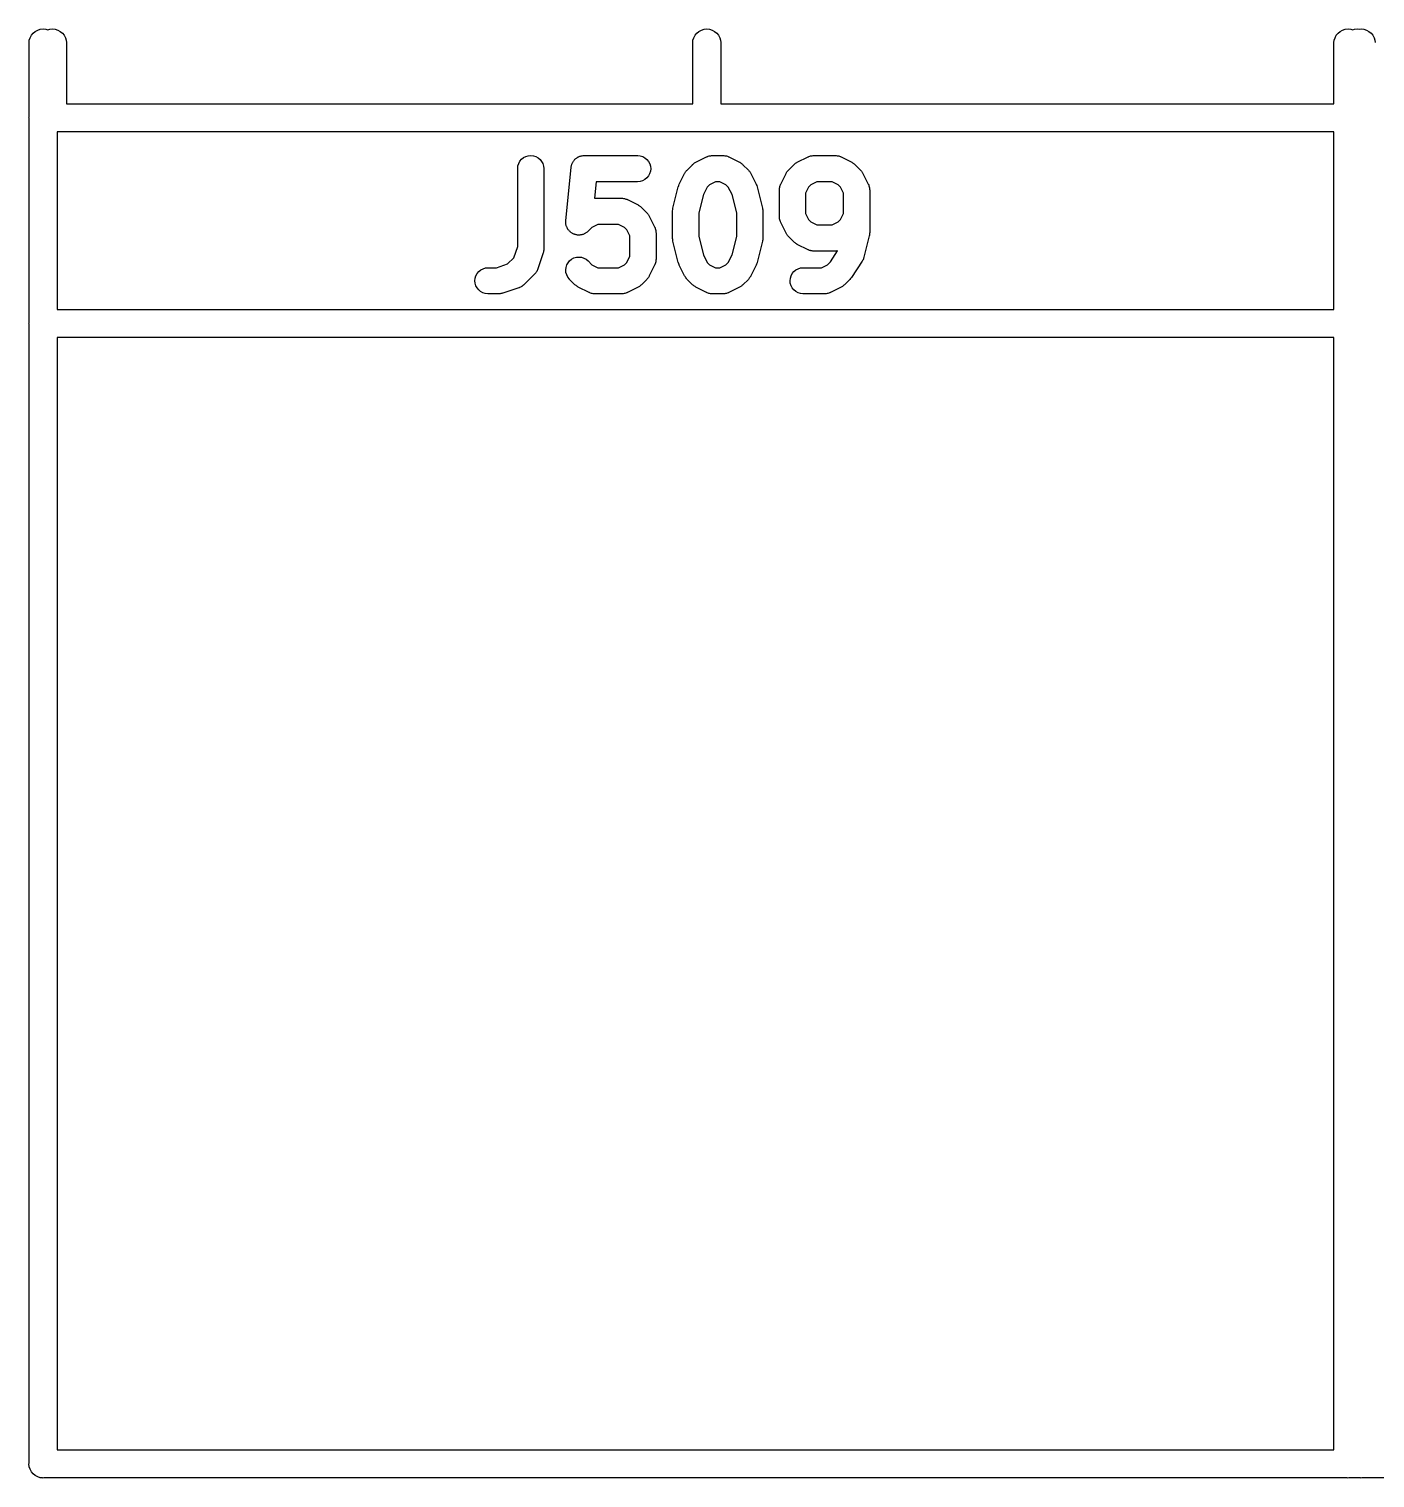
# Model space of a CAD drawing. Extents: x 1 to 169, y -122 to 5.
# Drawn here: x 73.64 to 80.84, y -6.18 to 1.58 of the extents above; entities that cross this region are included whole.
import ezdxf

# ---------------------------------------------------------------- set-up
doc = ezdxf.new("R2010")
doc.units = 0
doc.header["$MEASUREMENT"] = 0
doc.layers.add('BLACK', color=7, linetype='CONTINUOUS')

msp = doc.modelspace()

# ---------------------------------------------------------------- linework, layer by layer
at = {"layer": 'BLACK', "linetype": 'CONTINUOUS'}
for p, q in [((73.6573, 1.54187), (73.6667, 1.55329)), ((73.6667, 1.55329), (73.6781, 1.56266)), ((73.6781, 1.56266), (73.6912, 1.56962)), ((73.6912, 1.56962), (73.7053, 1.57391)), ((73.7053, 1.57391), (73.72, 1.57536)), ((73.72, 1.57536), (73.7347, 1.57391)), ((73.7347, 1.57391), (73.745, 1.57079)), ((73.745, 1.57079), (73.7553, 1.57391)), ((73.7553, 1.57391), (73.77, 1.57536)), ((73.77, 1.57536), (73.7847, 1.57391)), ((73.7847, 1.57391), (73.7988, 1.56962)), ((73.7988, 1.56962), (73.8119, 1.56266)), ((73.8119, 1.56266), (73.8233, 1.55329)), ((73.8233, 1.55329), (73.8327, 1.54187)), ((77.2073, 1.54187), (77.2167, 1.55329)), ((77.2167, 1.55329), (77.2281, 1.56266)), ((77.2281, 1.56266), (77.2412, 1.56962)), ((77.2412, 1.56962), (77.2553, 1.57391)), ((77.2553, 1.57391), (77.27, 1.57536)), ((77.27, 1.57536), (77.2847, 1.57391)), ((77.2847, 1.57391), (77.2988, 1.56962)), ((77.2988, 1.56962), (77.3119, 1.56266)), ((77.3119, 1.56266), (77.3233, 1.55329)), ((77.3233, 1.55329), (77.3327, 1.54187)), ((80.6373, 1.54187), (80.6467, 1.55329)), ((80.6467, 1.55329), (80.6581, 1.56266)), ((80.6581, 1.56266), (80.6712, 1.56962)), ((80.6712, 1.56962), (80.6853, 1.57391)), ((80.6853, 1.57391), (80.7, 1.57536)), ((80.7, 1.57536), (80.7147, 1.57391)), ((80.7147, 1.57391), (80.725, 1.57079)), ((80.725, 1.57079), (80.7353, 1.57391)), ((80.7353, 1.57391), (80.75, 1.57536)), ((80.75, 1.57536), (80.76, 1.57438)), ((80.76, 1.57438), (80.77, 1.57536)), ((80.77, 1.57536), (80.7847, 1.57391)), ((80.7847, 1.57391), (80.7988, 1.56962)), ((80.7988, 1.56962), (80.8119, 1.56266)), ((80.8119, 1.56266), (80.8233, 1.55329)), ((80.8233, 1.55329), (80.8327, 1.54187)), ((73.645, 1.50367), (73.6461, 1.5147)), ((73.645, 1.10368), (73.645, 1.50367)), ((73.6461, 1.5147), (73.6504, 1.52884)), ((73.6504, 1.52884), (73.6573, 1.54187)), ((73.8327, 1.54187), (73.8396, 1.52884)), ((73.8396, 1.52884), (73.8439, 1.5147)), ((73.8439, 1.5147), (73.845, 1.50367)), ((73.845, 1.50367), (73.845, 1.175)), ((77.195, 1.50367), (77.1961, 1.5147)), ((77.195, 1.175), (77.195, 1.50367)), ((77.1961, 1.5147), (77.2004, 1.52884)), ((77.2004, 1.52884), (77.2073, 1.54187)), ((77.3327, 1.54187), (77.3396, 1.52884)), ((77.3396, 1.52884), (77.3439, 1.5147)), ((77.3439, 1.5147), (77.345, 1.50367)), ((77.345, 1.50367), (77.345, 1.175)), ((80.625, 1.50367), (80.6261, 1.5147)), ((80.625, 1.175), (80.625, 1.50367)), ((80.6261, 1.5147), (80.6304, 1.52884)), ((80.6304, 1.52884), (80.6373, 1.54187)), ((80.8327, 1.54187), (80.8396, 1.52884)), ((80.8396, 1.52884), (80.8439, 1.5147)), ((80.8439, 1.5147), (80.845, 1.50367)), ((73.845, 1.175), (77.195, 1.175)), ((77.345, 1.175), (80.625, 1.175)), ((73.6446, 1.1), (73.645, 1.10368)), ((73.645, 1.09633), (73.6446, 1.1)), ((73.645, 0.00368), (73.645, 1.09633)), ((77.2663, 1.025), (73.795, 1.025)), ((73.795, 1.025), (73.795, 0.075)), ((77.27, 1.02464), (77.2663, 1.025)), ((77.2737, 1.025), (77.27, 1.02464)), ((80.625, 1.025), (77.2737, 1.025)), ((80.625, 0.075), (80.625, 1.025)), ((76.2601, 0.84313), (76.2642, 0.85615)), ((76.2642, 0.85615), (76.2708, 0.86812)), ((76.2708, 0.86812), (76.2796, 0.87858)), ((76.2796, 0.87858), (76.2902, 0.88714)), ((76.2902, 0.88714), (76.3023, 0.89347)), ((76.3023, 0.89347), (76.3155, 0.89733)), ((76.3155, 0.89733), (76.3291, 0.89857)), ((76.3291, 0.89857), (76.3426, 0.89714)), ((76.3426, 0.89714), (76.3557, 0.8931)), ((76.3557, 0.8931), (76.3677, 0.8866)), ((76.3677, 0.8866), (76.3782, 0.87789)), ((76.3782, 0.87789), (76.3869, 0.86731)), ((76.3869, 0.86731), (76.3933, 0.85525)), ((76.3933, 0.85525), (76.3972, 0.84217)), ((76.5476, 0.84987), (76.5488, 0.85273)), ((76.5488, 0.85273), (76.5498, 0.8557)), ((76.5498, 0.8557), (76.5515, 0.85898)), ((76.5515, 0.85898), (76.553, 0.86241)), ((76.553, 0.86241), (76.5548, 0.86497)), ((76.5548, 0.86497), (76.5563, 0.86772)), ((76.5563, 0.86772), (76.5586, 0.8706)), ((76.5586, 0.8706), (76.5607, 0.87367)), ((76.5607, 0.87367), (76.563, 0.87584)), ((76.563, 0.87584), (76.565, 0.87824)), ((76.565, 0.87824), (76.5679, 0.8806)), ((76.5679, 0.8806), (76.5705, 0.88321)), ((76.5705, 0.88321), (76.5731, 0.88491)), ((76.5731, 0.88491), (76.5755, 0.88687)), ((76.5755, 0.88687), (76.5788, 0.88862)), ((76.5788, 0.88862), (76.582, 0.89067)), ((76.582, 0.89067), (76.5849, 0.89183)), ((76.5849, 0.89183), (76.5876, 0.89329)), ((76.5876, 0.89329), (76.5912, 0.89437)), ((76.5912, 0.89437), (76.5947, 0.89576)), ((76.5947, 0.89576), (76.5977, 0.89634)), ((76.5977, 0.89634), (76.6007, 0.89724)), ((76.6007, 0.89724), (76.6044, 0.8976)), ((76.6044, 0.8976), (76.6081, 0.89829)), ((76.6081, 0.89829), (76.6112, 0.89827)), ((76.6112, 0.89827), (76.6143, 0.89857)), ((76.6143, 0.89857), (76.9, 0.89857)), ((76.9, 0.89857), (76.901, 0.89856)), ((76.901, 0.89856), (76.9146, 0.89704)), ((76.9146, 0.89704), (76.9276, 0.89291)), ((76.9276, 0.89291), (76.9395, 0.88633)), ((76.9395, 0.88633), (76.95, 0.87755)), ((76.95, 0.87755), (76.9586, 0.8669)), ((76.9586, 0.8669), (76.9649, 0.85479)), ((76.9649, 0.85479), (76.9688, 0.84169)), ((77.1941, 0.85018), (77.1971, 0.85264)), ((77.1971, 0.85264), (77.2, 0.85534)), ((77.2, 0.85534), (77.2025, 0.85689)), ((77.2025, 0.85689), (77.2047, 0.85871)), ((77.2047, 0.85871), (77.2082, 0.86051)), ((77.2082, 0.86051), (77.2116, 0.86261)), ((77.2116, 0.86261), (77.2687, 0.89118)), ((77.2687, 0.89118), (77.2696, 0.89161)), ((77.2696, 0.89161), (77.2715, 0.89232)), ((77.2715, 0.89232), (77.2733, 0.89329)), ((77.2733, 0.89329), (77.2779, 0.89467)), ((77.2779, 0.89467), (77.2824, 0.89632)), ((77.2824, 0.89632), (77.2844, 0.89664)), ((77.2844, 0.89664), (77.2864, 0.89724)), ((77.2864, 0.89724), (77.2912, 0.89771)), ((77.2912, 0.89771), (77.2959, 0.89845)), ((77.2959, 0.89845), (77.2979, 0.89837)), ((77.2979, 0.89837), (77.3, 0.89857)), ((77.3, 0.89857), (77.3571, 0.89857)), ((77.3571, 0.89857), (77.3581, 0.89856)), ((77.3581, 0.89856), (77.3602, 0.89833)), ((77.3602, 0.89833), (77.3622, 0.89839)), ((77.3622, 0.89839), (77.3669, 0.89757)), ((77.3669, 0.89757), (77.3717, 0.89704)), ((77.3717, 0.89704), (77.3737, 0.89642)), ((77.3737, 0.89642), (77.3757, 0.89607)), ((77.3757, 0.89607), (77.3802, 0.89435)), ((77.3802, 0.89435), (77.3847, 0.89291)), ((77.3847, 0.89291), (77.3865, 0.89192)), ((77.3865, 0.89192), (77.3884, 0.89118)), ((77.3884, 0.89118), (77.4456, 0.86261)), ((77.4456, 0.86261), (77.4465, 0.86217)), ((77.4465, 0.86217), (77.4498, 0.86003)), ((77.4498, 0.86003), (77.4532, 0.85817)), ((77.4532, 0.85817), (77.4555, 0.85632)), ((77.4555, 0.85632), (77.4579, 0.85473)), ((77.4579, 0.85473), (77.4607, 0.85199)), ((77.7369, 0.85018), (77.74, 0.85264)), ((77.74, 0.85264), (77.7428, 0.85534)), ((77.7428, 0.85534), (77.7453, 0.85689)), ((77.7453, 0.85689), (77.7476, 0.85871)), ((77.7476, 0.85871), (77.7511, 0.86051)), ((77.7511, 0.86051), (77.7544, 0.86261)), ((77.7544, 0.86261), (77.8116, 0.89118)), ((77.8116, 0.89118), (77.8124, 0.89161)), ((77.8124, 0.89161), (77.8144, 0.89232)), ((77.8144, 0.89232), (77.8162, 0.89329)), ((77.8162, 0.89329), (77.8208, 0.89467)), ((77.8208, 0.89467), (77.8253, 0.89632)), ((77.8253, 0.89632), (77.8273, 0.89664)), ((77.8273, 0.89664), (77.8293, 0.89724)), ((77.8293, 0.89724), (77.834, 0.89771)), ((77.834, 0.89771), (77.8387, 0.89845)), ((77.8387, 0.89845), (77.8408, 0.89837)), ((77.8408, 0.89837), (77.8429, 0.89857)), ((77.8429, 0.89857), (77.9571, 0.89857)), ((77.9571, 0.89857), (77.9581, 0.89856)), ((77.9581, 0.89856), (77.9602, 0.89833)), ((77.9602, 0.89833), (77.9622, 0.89839)), ((77.9622, 0.89839), (77.9669, 0.89757)), ((77.9669, 0.89757), (77.9717, 0.89704)), ((77.9717, 0.89704), (77.9737, 0.89642)), ((77.9737, 0.89642), (77.9757, 0.89607)), ((77.9757, 0.89607), (77.9802, 0.89435)), ((77.9802, 0.89435), (77.9847, 0.89291)), ((77.9847, 0.89291), (77.9865, 0.89192)), ((77.9865, 0.89192), (77.9884, 0.89118)), ((77.9884, 0.89118), (78.0456, 0.86261)), ((78.0456, 0.86261), (78.0465, 0.86217)), ((78.0465, 0.86217), (78.0498, 0.86003)), ((78.0498, 0.86003), (78.0532, 0.85817)), ((78.0532, 0.85817), (78.0555, 0.85632)), ((78.0555, 0.85632), (78.0579, 0.85473)), ((78.0579, 0.85473), (78.0607, 0.85199)), ((76.2586, 0.82955), (76.2601, 0.84313)), ((76.2586, 0.82857), (76.2586, 0.82955)), ((76.2586, 0.41136), (76.2586, 0.82857)), ((76.3972, 0.84217), (76.3986, 0.82857)), ((76.3986, 0.82857), (76.3986, 0.4)), ((76.5161, 0.54982), (76.5446, 0.83554)), ((76.5446, 0.83554), (76.5447, 0.83651)), ((76.5447, 0.83651), (76.5454, 0.83955)), ((76.5454, 0.83955), (76.5457, 0.84265)), ((76.5457, 0.84265), (76.5468, 0.84621)), ((76.5468, 0.84621), (76.5476, 0.84987)), ((76.9493, 0.7789), (76.9387, 0.77027)), ((76.958, 0.78943), (76.9493, 0.7789)), ((76.9645, 0.80144), (76.958, 0.78943)), ((76.9686, 0.8145), (76.9645, 0.80144)), ((76.97, 0.82808), (76.9686, 0.8145)), ((76.9688, 0.84169), (76.97, 0.82808)), ((77.1231, 0.74559), (77.1517, 0.80273)), ((77.1517, 0.80273), (77.1521, 0.8036)), ((77.1521, 0.8036), (77.1543, 0.8069)), ((77.1543, 0.8069), (77.1561, 0.81037)), ((77.1561, 0.81037), (77.158, 0.81262)), ((77.158, 0.81262), (77.1596, 0.81507)), ((77.1596, 0.81507), (77.1623, 0.81789)), ((77.1623, 0.81789), (77.1648, 0.82093)), ((77.1648, 0.82093), (77.1934, 0.8495)), ((77.1934, 0.8495), (77.1941, 0.85018)), ((77.4607, 0.85199), (77.4638, 0.8495)), ((77.4638, 0.8495), (77.4924, 0.82093)), ((77.4924, 0.82093), (77.493, 0.82023)), ((77.493, 0.82023), (77.4955, 0.81716)), ((77.4955, 0.81716), (77.4982, 0.8143)), ((77.4982, 0.8143), (77.4997, 0.81183)), ((77.4997, 0.81183), (77.5016, 0.80955)), ((77.5016, 0.80955), (77.5034, 0.80607)), ((77.5034, 0.80607), (77.5055, 0.80273)), ((77.5055, 0.80273), (77.534, 0.74559)), ((77.666, 0.74559), (77.6945, 0.80273)), ((77.6945, 0.80273), (77.695, 0.8036)), ((77.695, 0.8036), (77.6971, 0.8069)), ((77.6971, 0.8069), (77.699, 0.81037)), ((77.699, 0.81037), (77.7008, 0.81262)), ((77.7008, 0.81262), (77.7024, 0.81507)), ((77.7024, 0.81507), (77.7052, 0.81789)), ((77.7052, 0.81789), (77.7076, 0.82093)), ((77.7076, 0.82093), (77.7362, 0.8495)), ((77.7362, 0.8495), (77.7369, 0.85018)), ((78.0607, 0.85199), (78.0638, 0.8495)), ((78.0638, 0.8495), (78.0924, 0.82093)), ((78.0924, 0.82093), (78.093, 0.82023)), ((78.093, 0.82023), (78.0955, 0.81716)), ((78.0955, 0.81716), (78.0982, 0.8143)), ((78.0982, 0.8143), (78.0997, 0.81183)), ((78.0997, 0.81183), (78.1016, 0.80955)), ((78.1016, 0.80955), (78.1034, 0.80607)), ((78.1034, 0.80607), (78.1055, 0.80273)), ((78.1055, 0.80273), (78.134, 0.74559)), ((76.6776, 0.75857), (76.6688, 0.66982)), ((76.9, 0.75857), (76.6776, 0.75857)), ((76.9136, 0.7599), (76.9, 0.75857)), ((76.9267, 0.76385), (76.9136, 0.7599)), ((76.9387, 0.77027), (76.9267, 0.76385)), ((77.0892, 0.61698), (77.1178, 0.73126)), ((77.1178, 0.73126), (77.118, 0.73221)), ((77.118, 0.73221), (77.1182, 0.73251)), ((77.1182, 0.73283), (77.1206, 0.73894)), ((77.1182, 0.73251), (77.1182, 0.73283)), ((77.1206, 0.73894), (77.1228, 0.74501)), ((77.1228, 0.74501), (77.123, 0.74529)), ((77.123, 0.74529), (77.1231, 0.74559)), ((77.2718, 0.72996), (77.2518, 0.68985)), ((77.2843, 0.74247), (77.2718, 0.72996)), ((77.3165, 0.75857), (77.2843, 0.74247)), ((77.3406, 0.75857), (77.3165, 0.75857)), ((77.3728, 0.74247), (77.3406, 0.75857)), ((77.3853, 0.72996), (77.3728, 0.74247)), ((77.4054, 0.68985), (77.3853, 0.72996)), ((77.534, 0.74559), (77.5345, 0.74471)), ((77.5345, 0.74471), (77.5346, 0.74441)), ((77.5346, 0.74441), (77.5347, 0.74413)), ((77.5347, 0.74413), (77.537, 0.73793)), ((77.537, 0.73793), (77.5392, 0.73189)), ((77.5392, 0.73189), (77.5392, 0.73157)), ((77.5392, 0.73157), (77.5393, 0.73126)), ((77.5393, 0.73126), (77.5679, 0.61698)), ((77.6586, 0.71526), (77.6588, 0.71731)), ((77.6586, 0.71428), (77.6586, 0.71526)), ((77.6586, 0.57143), (77.6586, 0.71428)), ((77.6588, 0.71937), (77.6596, 0.72409)), ((77.6588, 0.71731), (77.6588, 0.71937)), ((77.6596, 0.72409), (77.6601, 0.72884)), ((77.6601, 0.72884), (77.6607, 0.7308)), ((77.6607, 0.7308), (77.6611, 0.73283)), ((77.6611, 0.73283), (77.6628, 0.73731)), ((77.6628, 0.73731), (77.6642, 0.74186)), ((77.6642, 0.74186), (77.6652, 0.74366)), ((77.6652, 0.74366), (77.666, 0.74559)), ((77.8147, 0.72996), (77.7986, 0.69776)), ((77.7986, 0.69776), (77.7986, 0.58795)), ((77.8272, 0.74247), (77.8147, 0.72996)), ((77.8594, 0.75857), (77.8272, 0.74247)), ((77.9406, 0.75857), (77.8594, 0.75857)), ((77.9728, 0.74247), (77.9406, 0.75857)), ((77.9853, 0.72996), (77.9728, 0.74247)), ((78.0014, 0.69776), (77.9853, 0.72996)), ((78.0014, 0.58795), (78.0014, 0.69776)), ((78.134, 0.74559), (78.1345, 0.74471)), ((78.1345, 0.74471), (78.1352, 0.74278)), ((78.1352, 0.74278), (78.1361, 0.74096)), ((78.1361, 0.74096), (78.1375, 0.73637)), ((78.1375, 0.73637), (78.1392, 0.73189)), ((78.1392, 0.73189), (78.1395, 0.72986)), ((78.1395, 0.72986), (78.1401, 0.72788)), ((78.1401, 0.72788), (78.1406, 0.72311)), ((78.1406, 0.72311), (78.1413, 0.71839)), ((78.1413, 0.71839), (78.1412, 0.71634)), ((78.1412, 0.71634), (78.1414, 0.71428)), ((78.1414, 0.71428), (78.1414, 0.48571)), ((76.6688, 0.66982), (76.6694, 0.6698)), ((76.6694, 0.6698), (76.6714, 0.67)), ((76.6714, 0.67), (76.8143, 0.67)), ((76.8143, 0.67), (76.8153, 0.66999)), ((76.8153, 0.66999), (76.8173, 0.66976)), ((76.8173, 0.66976), (76.8194, 0.66982)), ((76.8194, 0.66982), (76.8241, 0.669)), ((76.8241, 0.669), (76.8288, 0.66847)), ((76.8288, 0.66847), (76.8308, 0.66785)), ((76.8308, 0.66785), (76.8328, 0.6675)), ((76.8328, 0.6675), (76.8373, 0.66578)), ((76.8373, 0.66578), (76.8419, 0.66434)), ((76.8419, 0.66434), (76.8437, 0.66335)), ((76.8437, 0.66335), (76.8456, 0.66261)), ((76.8456, 0.66261), (76.9027, 0.63404)), ((76.9027, 0.63404), (76.9036, 0.6336)), ((76.9036, 0.6336), (76.9069, 0.63145)), ((76.9069, 0.63145), (76.9104, 0.6296)), ((76.9104, 0.6296), (76.9126, 0.62775)), ((76.9126, 0.62775), (76.9151, 0.62616)), ((76.9151, 0.62616), (76.9179, 0.62342)), ((76.9179, 0.62342), (76.9209, 0.62093)), ((76.9209, 0.62093), (76.9495, 0.59235)), ((77.2518, 0.68985), (77.2271, 0.59138)), ((77.43, 0.59138), (77.4054, 0.68985)), ((76.5157, 0.5431), (76.5161, 0.54644)), ((76.516, 0.53964), (76.5157, 0.5431)), ((76.5161, 0.54644), (76.5161, 0.54982)), ((76.9495, 0.59235), (76.9502, 0.59166)), ((76.9502, 0.59166), (76.9526, 0.58859)), ((76.9526, 0.58859), (76.9553, 0.58573)), ((76.9553, 0.58573), (76.9569, 0.58326)), ((76.9569, 0.58326), (76.9587, 0.58098)), ((76.9587, 0.58098), (76.9605, 0.5775)), ((76.9605, 0.5775), (76.9626, 0.57416)), ((76.9626, 0.57416), (76.9912, 0.51702)), ((77.0871, 0.60098), (77.0873, 0.60222)), ((77.0871, 0.6), (77.0871, 0.60098)), ((77.0871, 0.45714), (77.0871, 0.6)), ((77.0872, 0.60347), (77.088, 0.609)), ((77.0873, 0.60222), (77.0872, 0.60347)), ((77.088, 0.609), (77.0887, 0.61455)), ((77.0887, 0.61455), (77.089, 0.61574)), ((77.089, 0.61574), (77.0892, 0.61698)), ((77.2271, 0.59138), (77.2271, 0.46576)), ((77.43, 0.46576), (77.43, 0.59138)), ((77.5679, 0.61698), (77.5681, 0.61603)), ((77.5681, 0.61603), (77.5683, 0.61479)), ((77.5683, 0.61479), (77.5687, 0.6136)), ((77.5687, 0.6136), (77.5692, 0.60801)), ((77.5692, 0.60801), (77.57, 0.60249)), ((77.57, 0.60249), (77.5699, 0.60125)), ((77.5699, 0.60125), (77.57, 0.6)), ((77.57, 0.6), (77.57, 0.45714)), ((77.6588, 0.56938), (77.6586, 0.57143)), ((77.6587, 0.56732), (77.6588, 0.56938)), ((77.6594, 0.5626), (77.6587, 0.56732)), ((77.6599, 0.55783), (77.6594, 0.5626)), ((77.6605, 0.55586), (77.6599, 0.55783)), ((77.6608, 0.55383), (77.6605, 0.55586)), ((77.6625, 0.54934), (77.6608, 0.55383)), ((77.6639, 0.54475), (77.6625, 0.54934)), ((77.6648, 0.54294), (77.6639, 0.54475)), ((77.6655, 0.541), (77.6648, 0.54294)), ((77.7986, 0.58795), (77.8147, 0.55575)), ((77.8147, 0.55575), (77.8272, 0.54324)), ((77.8272, 0.54324), (77.8594, 0.52714)), ((77.9406, 0.52714), (77.9728, 0.54324)), ((77.9728, 0.54324), (77.9853, 0.55575)), ((77.9853, 0.55575), (78.0014, 0.58795)), ((76.516, 0.53616), (76.516, 0.53964)), ((76.5167, 0.53286), (76.516, 0.53616)), ((76.517, 0.5295), (76.5167, 0.53286)), ((76.518, 0.52616), (76.517, 0.5295)), ((76.5187, 0.52275), (76.518, 0.52616)), ((76.5199, 0.51964), (76.5187, 0.52275)), ((76.5209, 0.51641), (76.5199, 0.51964)), ((76.5225, 0.51333), (76.5209, 0.51641)), ((76.5238, 0.51011), (76.5225, 0.51333)), ((76.5257, 0.50731), (76.5238, 0.51011)), ((76.5273, 0.50432), (76.5257, 0.50731)), ((76.5295, 0.50162), (76.5273, 0.50432)), ((76.5314, 0.49872), (76.5295, 0.50162)), ((76.5338, 0.49633), (76.5314, 0.49872)), ((76.5359, 0.49371), (76.5338, 0.49633)), ((76.5385, 0.49148), (76.5359, 0.49371)), ((76.541, 0.48901), (76.5385, 0.49148)), ((76.5438, 0.48712), (76.541, 0.48901)), ((76.5464, 0.48496), (76.5438, 0.48712)), ((76.5494, 0.48329), (76.5464, 0.48496)), ((76.5523, 0.48135), (76.5494, 0.48329)), ((76.5554, 0.48004), (76.5523, 0.48135)), ((76.5584, 0.47842), (76.5554, 0.48004)), ((76.5617, 0.47738), (76.5584, 0.47842)), ((76.5649, 0.47603), (76.5617, 0.47738)), ((76.5682, 0.47535), (76.5649, 0.47603)), ((76.5714, 0.47434), (76.5682, 0.47535)), ((76.5749, 0.47396), (76.5714, 0.47434)), ((76.5783, 0.47325), (76.5749, 0.47396)), ((76.5816, 0.47323), (76.5783, 0.47325)), ((76.585, 0.47286), (76.5816, 0.47323)), ((76.5884, 0.47316), (76.585, 0.47286)), ((76.5919, 0.47313), (76.5884, 0.47316)), ((76.5952, 0.47376), (76.5919, 0.47313)), ((76.5986, 0.47405), (76.5952, 0.47376)), ((76.6019, 0.47502), (76.5986, 0.47405)), ((76.6053, 0.47567), (76.6019, 0.47502)), ((76.6085, 0.47692), (76.6053, 0.47567)), ((76.6117, 0.47786), (76.6085, 0.47692)), ((76.6148, 0.47946), (76.6117, 0.47786)), ((76.618, 0.48076), (76.6148, 0.47946)), ((76.6209, 0.4826), (76.618, 0.48076)), ((76.6238, 0.48415), (76.6209, 0.4826)), ((76.6266, 0.48632), (76.6238, 0.48415)), ((76.6295, 0.48822), (76.6266, 0.48632)), ((76.6319, 0.49057), (76.6295, 0.48822)), ((76.6345, 0.49267), (76.6319, 0.49057)), ((76.6352, 0.49336), (76.6345, 0.49267)), ((76.6557, 0.5139), (76.6352, 0.49336)), ((76.688, 0.53), (76.6557, 0.5139)), ((76.7978, 0.53), (76.688, 0.53)), ((76.83, 0.5139), (76.7978, 0.53)), ((76.8425, 0.50139), (76.83, 0.5139)), ((76.8586, 0.46919), (76.8425, 0.50139)), ((76.8586, 0.35938), (76.8586, 0.46919)), ((76.9912, 0.51702), (76.9916, 0.51614)), ((76.9916, 0.51614), (76.9923, 0.51421)), ((76.9923, 0.51421), (76.9933, 0.51239)), ((76.9933, 0.51239), (76.9947, 0.5078)), ((76.9947, 0.5078), (76.9963, 0.50332)), ((76.9963, 0.50332), (76.9966, 0.50129)), ((76.9966, 0.50129), (76.9972, 0.49931)), ((76.9972, 0.49931), (76.9977, 0.49454)), ((76.9977, 0.49454), (76.9984, 0.48982)), ((76.9984, 0.48982), (76.9984, 0.48777)), ((76.9984, 0.48777), (76.9986, 0.48571)), ((76.9986, 0.48571), (76.9986, 0.34286)), ((77.2271, 0.46576), (77.2518, 0.36729)), ((77.4054, 0.36729), (77.43, 0.46576)), ((77.666, 0.54012), (77.6655, 0.541)), ((77.6945, 0.48298), (77.666, 0.54012)), ((77.6966, 0.47965), (77.6945, 0.48298)), ((77.6984, 0.47616), (77.6966, 0.47965)), ((77.7003, 0.47388), (77.6984, 0.47616)), ((77.7018, 0.47142), (77.7003, 0.47388)), ((77.7045, 0.46856), (77.7018, 0.47142)), ((77.707, 0.46548), (77.7045, 0.46856)), ((77.7076, 0.46479), (77.707, 0.46548)), ((77.8594, 0.52714), (77.9406, 0.52714)), ((78.1393, 0.46874), (78.1108, 0.35445)), ((78.1395, 0.46997), (78.1393, 0.46874)), ((78.1399, 0.47116), (78.1395, 0.46997)), ((78.1405, 0.47671), (78.1399, 0.47116)), ((78.1413, 0.48225), (78.1405, 0.47671)), ((78.1414, 0.48474), (78.1413, 0.4835)), ((78.1413, 0.4835), (78.1413, 0.48225)), ((78.1414, 0.48571), (78.1414, 0.48474)), ((76.2388, 0.3521), (76.2586, 0.41136)), ((76.3974, 0.38834), (76.397, 0.38545)), ((76.398, 0.39118), (76.3974, 0.38834)), ((76.3981, 0.39512), (76.398, 0.39118)), ((76.3986, 0.39902), (76.3981, 0.39512)), ((76.3986, 0.4), (76.3986, 0.39902)), ((77.0873, 0.4559), (77.0871, 0.45714)), ((77.0872, 0.45465), (77.0873, 0.4559)), ((77.0879, 0.44911), (77.0872, 0.45465)), ((77.0885, 0.44355), (77.0879, 0.44911)), ((77.0888, 0.44235), (77.0885, 0.44355)), ((77.089, 0.44111), (77.0888, 0.44235)), ((77.0892, 0.44016), (77.089, 0.44111)), ((77.1178, 0.32588), (77.0892, 0.44016)), ((77.5679, 0.44016), (77.5393, 0.32588)), ((77.5681, 0.4414), (77.5679, 0.44016)), ((77.5685, 0.44259), (77.5681, 0.4414)), ((77.5691, 0.44814), (77.5685, 0.44259)), ((77.5699, 0.45368), (77.5691, 0.44814)), ((77.57, 0.45616), (77.5699, 0.45492)), ((77.5699, 0.45492), (77.5699, 0.45368)), ((77.57, 0.45714), (77.57, 0.45616)), ((77.7362, 0.43622), (77.7076, 0.46479)), ((77.7393, 0.43372), (77.7362, 0.43622)), ((77.7421, 0.43098), (77.7393, 0.43372)), ((77.7445, 0.4294), (77.7421, 0.43098)), ((77.7468, 0.42755), (77.7445, 0.4294)), ((77.7502, 0.42569), (77.7468, 0.42755)), ((77.7535, 0.42355), (77.7502, 0.42569)), ((77.7544, 0.4231), (77.7535, 0.42355)), ((77.8116, 0.39453), (77.7544, 0.4231)), ((77.8135, 0.39379), (77.8116, 0.39453)), ((77.8153, 0.3928), (77.8135, 0.39379)), ((77.8198, 0.39136), (77.8153, 0.3928)), ((77.8243, 0.38964), (77.8198, 0.39136)), ((77.8263, 0.38929), (77.8243, 0.38964)), ((77.8283, 0.38867), (77.8263, 0.38929)), ((77.8331, 0.38814), (77.8283, 0.38867)), ((77.8378, 0.38733), (77.8331, 0.38814)), ((77.9313, 0.33031), (77.97, 0.38841)), ((77.966, 0.38801), (77.9613, 0.38726)), ((77.97, 0.38841), (77.966, 0.38801)), ((76.1458, 0.29857), (76.205, 0.31833)), ((76.205, 0.31833), (76.2388, 0.3521)), ((76.395, 0.37786), (76.3664, 0.29215)), ((76.3959, 0.3817), (76.395, 0.37786)), ((76.397, 0.38545), (76.3959, 0.3817)), ((76.5172, 0.30003), (76.5213, 0.31307)), ((76.5213, 0.31307), (76.5278, 0.32506)), ((76.5278, 0.32506), (76.5366, 0.33556)), ((76.5366, 0.33556), (76.5472, 0.34415)), ((76.5472, 0.34415), (76.5593, 0.35052)), ((76.5593, 0.35052), (76.5724, 0.35443)), ((76.5724, 0.35443), (76.586, 0.35571)), ((76.586, 0.35571), (76.5996, 0.35433)), ((76.5996, 0.35433), (76.6126, 0.35034)), ((76.6126, 0.35034), (76.6247, 0.34388)), ((76.6247, 0.34388), (76.6352, 0.33521)), ((76.6352, 0.33521), (76.6557, 0.31467)), ((76.6557, 0.31467), (76.688, 0.29857)), ((76.7978, 0.29857), (76.83, 0.31467)), ((76.83, 0.31467), (76.8425, 0.32718)), ((76.8425, 0.32718), (76.8586, 0.35938)), ((76.9912, 0.31155), (76.9626, 0.25441)), ((76.9919, 0.31348), (76.9912, 0.31155)), ((76.9929, 0.31528), (76.9919, 0.31348)), ((76.9944, 0.31984), (76.9929, 0.31528)), ((76.9961, 0.32431), (76.9944, 0.31984)), ((76.9964, 0.32634), (76.9961, 0.32431)), ((76.997, 0.3283), (76.9964, 0.32634)), ((76.9976, 0.33306), (76.997, 0.3283)), ((76.9984, 0.33777), (76.9976, 0.33306)), ((76.9986, 0.34188), (76.9983, 0.33983)), ((76.9983, 0.33983), (76.9984, 0.33777)), ((76.9986, 0.34286), (76.9986, 0.34188)), ((77.1179, 0.32557), (77.1178, 0.32588)), ((77.118, 0.32525), (77.1179, 0.32557)), ((77.1202, 0.31914), (77.118, 0.32525)), ((77.1224, 0.31301), (77.1202, 0.31914)), ((77.1226, 0.31274), (77.1224, 0.31301)), ((77.1227, 0.31243), (77.1226, 0.31274)), ((77.1231, 0.31155), (77.1227, 0.31243)), ((77.1517, 0.25441), (77.1231, 0.31155)), ((77.2518, 0.36729), (77.2718, 0.32718)), ((77.2718, 0.32718), (77.2843, 0.31467)), ((77.2843, 0.31467), (77.3165, 0.29857)), ((77.3406, 0.29857), (77.3728, 0.31467)), ((77.3728, 0.31467), (77.3853, 0.32718)), ((77.3853, 0.32718), (77.4054, 0.36729)), ((77.534, 0.31155), (77.5055, 0.25441)), ((77.5342, 0.31185), (77.534, 0.31155)), ((77.5343, 0.31213), (77.5342, 0.31185)), ((77.5366, 0.31824), (77.5343, 0.31213)), ((77.5389, 0.32431), (77.5366, 0.31824)), ((77.539, 0.32463), (77.5389, 0.32431)), ((77.5391, 0.32493), (77.539, 0.32463)), ((77.5393, 0.32588), (77.5391, 0.32493)), ((77.8398, 0.38738), (77.8378, 0.38733)), ((77.8419, 0.38715), (77.8398, 0.38738)), ((77.8429, 0.38714), (77.8419, 0.38715)), ((77.9571, 0.38714), (77.8429, 0.38714)), ((77.8835, 0.29857), (77.9157, 0.31467)), ((77.9157, 0.31467), (77.9313, 0.33031)), ((77.9592, 0.38734), (77.9571, 0.38714)), ((77.9613, 0.38726), (77.9592, 0.38734)), ((78.1011, 0.3326), (78.044, 0.24688)), ((78.1033, 0.33673), (78.1011, 0.3326)), ((78.1058, 0.3407), (78.1033, 0.33673)), ((78.1065, 0.34274), (78.1058, 0.3407)), ((78.1075, 0.34465), (78.1065, 0.34274)), ((78.1089, 0.34913), (78.1075, 0.34465)), ((78.1105, 0.35351), (78.1089, 0.34913)), ((78.1108, 0.35445), (78.1105, 0.35351)), ((76.03, 0.22906), (76.0314, 0.24265)), ((76.0314, 0.24265), (76.0355, 0.2557)), ((76.0355, 0.2557), (76.042, 0.26771)), ((76.042, 0.26771), (76.0507, 0.27824)), ((76.0507, 0.27824), (76.0613, 0.28687)), ((76.0613, 0.28687), (76.0733, 0.29329)), ((76.0733, 0.29329), (76.0864, 0.29724)), ((76.0864, 0.29724), (76.1, 0.29857)), ((76.1, 0.29857), (76.1458, 0.29857)), ((76.3495, 0.26479), (76.2924, 0.20764)), ((76.3508, 0.26638), (76.3495, 0.26479)), ((76.3523, 0.26778), (76.3508, 0.26638)), ((76.3551, 0.27164), (76.3523, 0.26778)), ((76.3582, 0.27534), (76.3551, 0.27164)), ((76.3591, 0.27716), (76.3582, 0.27534)), ((76.3604, 0.27883), (76.3591, 0.27716)), ((76.3624, 0.28317), (76.3604, 0.27883)), ((76.3646, 0.28738), (76.3624, 0.28317)), ((76.3652, 0.28935), (76.3646, 0.28738)), ((76.3661, 0.29123), (76.3652, 0.28935)), ((76.3664, 0.29215), (76.3661, 0.29123)), ((76.5157, 0.28645), (76.5172, 0.30003)), ((76.5169, 0.27284), (76.5157, 0.28645)), ((76.5207, 0.25972), (76.5169, 0.27284)), ((76.527, 0.24759), (76.5207, 0.25972)), ((76.5355, 0.23691), (76.527, 0.24759)), ((76.5362, 0.23622), (76.5355, 0.23691)), ((76.5648, 0.20765), (76.5362, 0.23622)), ((76.688, 0.29857), (76.7978, 0.29857)), ((76.9495, 0.23622), (76.9209, 0.20764)), ((76.952, 0.23926), (76.9495, 0.23622)), ((76.9547, 0.24208), (76.952, 0.23926)), ((76.9563, 0.24452), (76.9547, 0.24208)), ((76.9582, 0.24677), (76.9563, 0.24452)), ((76.96, 0.25024), (76.9582, 0.24677)), ((76.9622, 0.25354), (76.96, 0.25024)), ((76.9626, 0.25441), (76.9622, 0.25354)), ((77.1538, 0.25108), (77.1517, 0.25441)), ((77.1556, 0.24759), (77.1538, 0.25108)), ((77.1574, 0.24531), (77.1556, 0.24759)), ((77.1589, 0.24285), (77.1574, 0.24531)), ((77.1616, 0.23999), (77.1589, 0.24285)), ((77.1641, 0.23691), (77.1616, 0.23999)), ((77.1648, 0.23622), (77.1641, 0.23691)), ((77.1934, 0.20764), (77.1648, 0.23622)), ((77.3165, 0.29857), (77.3406, 0.29857)), ((77.4924, 0.23622), (77.4638, 0.20764)), ((77.4949, 0.23926), (77.4924, 0.23622)), ((77.4976, 0.24208), (77.4949, 0.23926)), ((77.4992, 0.24452), (77.4976, 0.24208)), ((77.501, 0.24677), (77.4992, 0.24452)), ((77.5029, 0.25024), (77.501, 0.24677)), ((77.505, 0.25354), (77.5029, 0.25024)), ((77.5055, 0.25441), (77.505, 0.25354)), ((77.7157, 0.22906), (77.7171, 0.24265)), ((77.7171, 0.24265), (77.7212, 0.2557)), ((77.7212, 0.2557), (77.7277, 0.26771)), ((77.7277, 0.26771), (77.7364, 0.27824)), ((77.7364, 0.27824), (77.747, 0.28687)), ((77.747, 0.28687), (77.759, 0.29329)), ((77.759, 0.29329), (77.7721, 0.29724)), ((77.7721, 0.29724), (77.7857, 0.29857)), ((77.7857, 0.29857), (77.8835, 0.29857)), ((78.0352, 0.23622), (78.0066, 0.20764)), ((78.0393, 0.2412), (78.0352, 0.23622)), ((78.0434, 0.24608), (78.0393, 0.2412)), ((78.0439, 0.24676), (78.0434, 0.24608)), ((78.044, 0.24688), (78.0439, 0.24679)), ((78.0439, 0.24679), (78.0439, 0.24677)), ((78.0439, 0.24677), (78.0439, 0.24676)), ((76.0312, 0.21545), (76.03, 0.22906)), ((76.0351, 0.20235), (76.0312, 0.21545)), ((76.0414, 0.19024), (76.0351, 0.20235)), ((76.05, 0.1796), (76.0414, 0.19024)), ((76.0605, 0.17081), (76.05, 0.1796)), ((76.0724, 0.16423), (76.0605, 0.17081)), ((76.0854, 0.1601), (76.0724, 0.16423)), ((76.099, 0.15858), (76.0854, 0.1601)), ((76.1, 0.15857), (76.099, 0.15858)), ((76.1571, 0.15857), (76.1, 0.15857)), ((76.1611, 0.15896), (76.1571, 0.15857)), ((76.165, 0.15901), (76.1611, 0.15896)), ((76.1678, 0.15962), (76.165, 0.15901)), ((76.1707, 0.1599), (76.1678, 0.15962)), ((76.1745, 0.16104), (76.1707, 0.1599)), ((76.1783, 0.16186), (76.1745, 0.16104)), ((76.1793, 0.16216), (76.1783, 0.16186)), ((76.265, 0.19073), (76.1793, 0.16216)), ((76.2669, 0.19157), (76.265, 0.19073)), ((76.2689, 0.19215), (76.2669, 0.19157)), ((76.2731, 0.19435), (76.2689, 0.19215)), ((76.2775, 0.1963), (76.2731, 0.19435)), ((76.2792, 0.19749), (76.2775, 0.1963)), ((76.281, 0.19844), (76.2792, 0.19749)), ((76.2847, 0.20142), (76.281, 0.19844)), ((76.2886, 0.20418), (76.2847, 0.20142)), ((76.29, 0.20567), (76.2886, 0.20418)), ((76.2917, 0.20696), (76.29, 0.20567)), ((76.2924, 0.20764), (76.2917, 0.20696)), ((76.5678, 0.20515), (76.5648, 0.20765)), ((76.5706, 0.20241), (76.5678, 0.20515)), ((76.5731, 0.20082), (76.5706, 0.20241)), ((76.5753, 0.19897), (76.5731, 0.20082)), ((76.5788, 0.19711), (76.5753, 0.19897)), ((76.5821, 0.19498), (76.5788, 0.19711)), ((76.583, 0.19453), (76.5821, 0.19498)), ((76.6401, 0.16596), (76.583, 0.19453)), ((76.642, 0.16522), (76.6401, 0.16596)), ((76.6439, 0.16423), (76.642, 0.16522)), ((76.6484, 0.16279), (76.6439, 0.16423)), ((76.6529, 0.16107), (76.6484, 0.16279)), ((76.6549, 0.16072), (76.6529, 0.16107)), ((76.6569, 0.1601), (76.6549, 0.16072)), ((76.6616, 0.15957), (76.6569, 0.1601)), ((76.6663, 0.15876), (76.6616, 0.15957)), ((76.6684, 0.15881), (76.6663, 0.15876)), ((76.6705, 0.15858), (76.6684, 0.15881)), ((76.6714, 0.15857), (76.6705, 0.15858)), ((76.8143, 0.15857), (76.6714, 0.15857)), ((76.8163, 0.15877), (76.8143, 0.15857)), ((76.8184, 0.15869), (76.8163, 0.15877)), ((76.8231, 0.15944), (76.8184, 0.15869)), ((76.8279, 0.1599), (76.8231, 0.15944)), ((76.8299, 0.1605), (76.8279, 0.1599)), ((76.8319, 0.16082), (76.8299, 0.1605)), ((76.8364, 0.16247), (76.8319, 0.16082)), ((76.841, 0.16385), (76.8364, 0.16247)), ((76.8428, 0.16482), (76.841, 0.16385)), ((76.8447, 0.16553), (76.8428, 0.16482)), ((76.8456, 0.16596), (76.8447, 0.16553)), ((76.9027, 0.19453), (76.8456, 0.16596)), ((76.9061, 0.19663), (76.9027, 0.19453)), ((76.9096, 0.19844), (76.9061, 0.19663)), ((76.9118, 0.20025), (76.9096, 0.19844)), ((76.9143, 0.20181), (76.9118, 0.20025)), ((76.9172, 0.2045), (76.9143, 0.20181)), ((76.9202, 0.20696), (76.9172, 0.2045)), ((76.9209, 0.20764), (76.9202, 0.20696)), ((77.1964, 0.20515), (77.1934, 0.20764)), ((77.1992, 0.20241), (77.1964, 0.20515)), ((77.2017, 0.20083), (77.1992, 0.20241)), ((77.2039, 0.19897), (77.2017, 0.20083)), ((77.2074, 0.19711), (77.2039, 0.19897)), ((77.2107, 0.19498), (77.2074, 0.19711)), ((77.2116, 0.19453), (77.2107, 0.19498)), ((77.2687, 0.16596), (77.2116, 0.19453)), ((77.2706, 0.16522), (77.2687, 0.16596)), ((77.2724, 0.16423), (77.2706, 0.16522)), ((77.277, 0.16279), (77.2724, 0.16423)), ((77.2815, 0.16107), (77.277, 0.16279)), ((77.2835, 0.16072), (77.2815, 0.16107)), ((77.2854, 0.1601), (77.2835, 0.16072)), ((77.2902, 0.15957), (77.2854, 0.1601)), ((77.2949, 0.15876), (77.2902, 0.15957)), ((77.297, 0.15881), (77.2949, 0.15876)), ((77.299, 0.15858), (77.297, 0.15881)), ((77.3, 0.15857), (77.299, 0.15858)), ((77.3571, 0.15857), (77.3, 0.15857)), ((77.3592, 0.15877), (77.3571, 0.15857)), ((77.3612, 0.15869), (77.3592, 0.15877)), ((77.366, 0.15944), (77.3612, 0.15869)), ((77.3707, 0.1599), (77.366, 0.15944)), ((77.3727, 0.1605), (77.3707, 0.1599)), ((77.3747, 0.16082), (77.3727, 0.1605)), ((77.3792, 0.16247), (77.3747, 0.16082)), ((77.3838, 0.16385), (77.3792, 0.16247)), ((77.3856, 0.16482), (77.3838, 0.16385)), ((77.3876, 0.16553), (77.3856, 0.16482)), ((77.3884, 0.16596), (77.3876, 0.16553)), ((77.4456, 0.19453), (77.3884, 0.16596)), ((77.4489, 0.19663), (77.4456, 0.19453)), ((77.4524, 0.19844), (77.4489, 0.19663)), ((77.4547, 0.20025), (77.4524, 0.19844)), ((77.4572, 0.20181), (77.4547, 0.20025)), ((77.46, 0.2045), (77.4572, 0.20181)), ((77.4631, 0.20696), (77.46, 0.2045)), ((77.4638, 0.20764), (77.4631, 0.20696)), ((77.717, 0.21545), (77.7157, 0.22906)), ((77.7208, 0.20235), (77.717, 0.21545)), ((77.7271, 0.19024), (77.7208, 0.20235)), ((77.7357, 0.1796), (77.7271, 0.19024)), ((77.7462, 0.17081), (77.7357, 0.1796)), ((77.7581, 0.16423), (77.7462, 0.17081)), ((77.7712, 0.1601), (77.7581, 0.16423)), ((77.7847, 0.15858), (77.7712, 0.1601)), ((77.7857, 0.15857), (77.7847, 0.15858)), ((77.9, 0.15857), (77.7857, 0.15857)), ((77.9021, 0.15877), (77.9, 0.15857)), ((77.9041, 0.15869), (77.9021, 0.15877)), ((77.9088, 0.15944), (77.9041, 0.15869)), ((77.9136, 0.1599), (77.9088, 0.15944)), ((77.9156, 0.1605), (77.9136, 0.1599)), ((77.9176, 0.16082), (77.9156, 0.1605)), ((77.9221, 0.16247), (77.9176, 0.16082)), ((77.9267, 0.16385), (77.9221, 0.16247)), ((77.9285, 0.16482), (77.9267, 0.16385)), ((77.9304, 0.16553), (77.9285, 0.16482)), ((77.9313, 0.16596), (77.9304, 0.16553)), ((77.9884, 0.19453), (77.9313, 0.16596)), ((77.9918, 0.19663), (77.9884, 0.19453)), ((77.9953, 0.19844), (77.9918, 0.19663)), ((77.9975, 0.20025), (77.9953, 0.19844)), ((78, 0.20181), (77.9975, 0.20025)), ((78.0029, 0.20451), (78, 0.20181)), ((78.0059, 0.20696), (78.0029, 0.20451)), ((78.0066, 0.20764), (78.0059, 0.20696)), ((73.6446, 0), (73.645, 0.00368)), ((73.645, -0.00368), (73.6446, 0)), ((73.795, 0.075), (80.625, 0.075)), ((73.645, -6.09631), (73.645, -0.00368)), ((73.795, -0.075), (73.795, -6.025)), ((80.625, -0.075), (73.795, -0.075)), ((80.625, -6.025), (80.625, -0.075)), ((73.795, -6.025), (80.625, -6.025)), ((73.6446, -6.1), (73.645, -6.09631)), ((73.6461, -6.1147), (73.6446, -6.1)), ((73.6504, -6.12884), (73.6461, -6.1147)), ((73.6573, -6.14187), (73.6504, -6.12884)), ((73.6667, -6.15329), (73.6573, -6.14187)), ((73.6781, -6.16266), (73.6667, -6.15329)), ((73.6912, -6.16962), (73.6781, -6.16266)), ((73.7053, -6.17391), (73.6912, -6.16962)), ((73.7163, -6.175), (73.7053, -6.17391)), ((73.72, -6.17536), (73.7163, -6.175)), ((73.7237, -6.175), (73.72, -6.17536)), ((80.6963, -6.175), (73.7237, -6.175)), ((80.7, -6.17536), (80.6963, -6.175)), ((80.7037, -6.175), (80.7, -6.17536)), ((80.7663, -6.175), (80.7037, -6.175)), ((80.77, -6.17536), (80.7663, -6.175)), ((80.7737, -6.175), (80.77, -6.17536)), ((87.7463, -6.175), (80.7737, -6.175))]:
    msp.add_line(p, q, dxfattribs=at)

doc.saveas('drawing.dxf')
